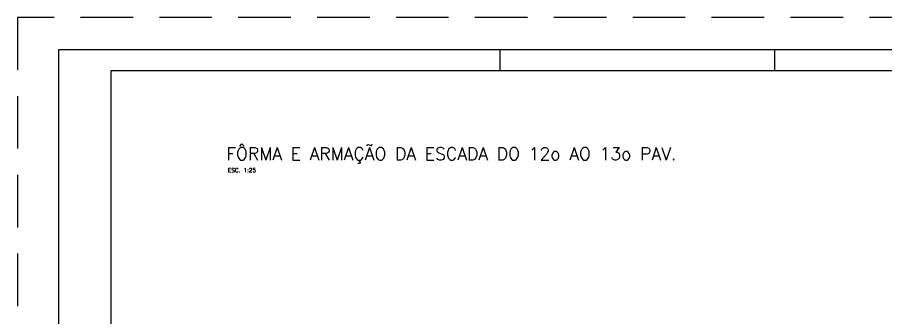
# Model space of a CAD drawing. Extents: x -2 to 86, y -1.5 to 60.9.
# Drawn here: x -2.05 to 39.23, y 46.65 to 60.95 of the extents above; entities that cross this region are included whole.
import ezdxf

# ---------------------------------------------------------------- set-up
doc = ezdxf.new("R2010")
doc.units = 0
doc.header["$MEASUREMENT"] = 0
doc.linetypes.add('HIDDEN', pattern=[0.375, 0.25, -0.125])
doc.layers.get('0').update_dxf_attribs({"linetype": 'CONTINUOUS'})
doc.layers.get('Defpoints').update_dxf_attribs({"linetype": 'CONTINUOUS'})
for name, color, linetype in [('ARQ_FOLHA', 7, 'CONTINUOUS'), ('PENA_03', 3, 'CONTINUOUS'), ('PENA_06', 6, 'CONTINUOUS')]:
    doc.layers.add(name, color=color, linetype=linetype)
doc.styles.get("Standard").update_dxf_attribs({"font": 'ROMANS.SHX'})

# ---------------------------------------------------------------- blocks, each defined once
blk = doc.blocks.new('FOLHA A1 - 841 X 594')
at = {"layer": 'ARQ_FOLHA', "color": 1}
for p, q in [((-631, 584), (-631, 594)), ((-500.5, 584), (-500.5, 594))]:
    blk.add_line(p, q, dxfattribs=at)
for points in [[(-841, 0), (0, 0), (0, 594), (-841, 594)], [(-816, 10), (-10, 10), (-10, 584), (-816, 584)]]:
    blk.add_lwpolyline(points, close=True, dxfattribs=at)
at = {"layer": 'Defpoints', "color": 8, "linetype": 'HIDDEN', "ltscale": 100}
blk.add_lwpolyline([(-860.5, 609.5), (-860.5, -15.5), (19.5, -15.5), (19.5, 609.5)], close=True, dxfattribs=at)
blk = doc.blocks.new('*U24')
blk.add_blockref('FOLHA A1 - 841 X 594', (0, 0))

msp = doc.modelspace()

# ---------------------------------------------------------------- block references
at = {"xscale": 0.09999999999999938, "yscale": 0.09999999999999938, "zscale": 0.09999999999999938}
msp.add_blockref('*U24', (84.004, 0), dxfattribs=at)

# ---------------------------------------------------------------- texts
at = {"layer": 'PENA_03', "linetype": 'Continuous'}
msp.add_text('ESC. 1:25', height=0.2, dxfattribs=at).set_placement((7.96, 53.571))
at = {"layer": 'PENA_06', "linetype": 'Continuous'}
msp.add_text('FÔRMA E ARMAÇÃO DA ESCADA DO 12o AO 13o PAV.', height=0.6, dxfattribs=at).set_placement((7.884, 54.156))

doc.saveas('drawing.dxf')
